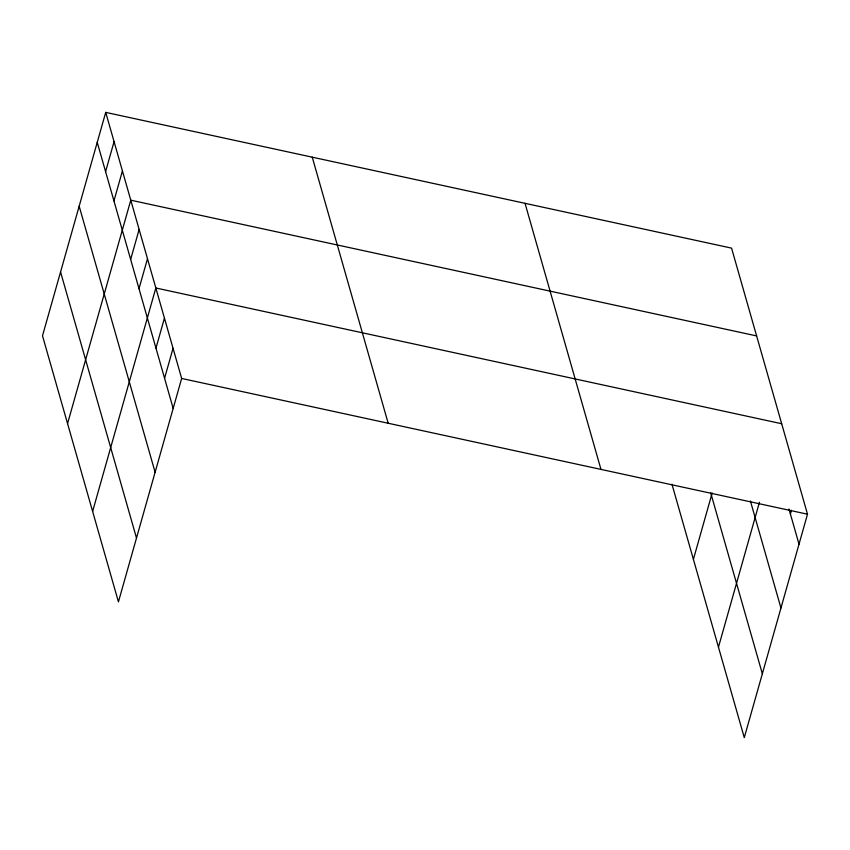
<?xml version="1.0" encoding="UTF-8"?>
<svg xmlns="http://www.w3.org/2000/svg" width="850" height="850" viewBox="0 0 850 850"><rect width="100%" height="100%" fill="white"/><g stroke="black" fill="none" stroke-linecap="round" stroke-linejoin="round"><path stroke-width="1.27" d="M105.719 112.381L42.5 335.803L118.437 601.874L181.656 378.452L105.719 112.381L731.563 248.126L807.5 514.197L744.281 737.619L671.978 484.277M105.591 171.636L114.07 141.653M113.942 200.908L122.432 170.914M67.554 423.608L130.783 200.186L756.628 335.931M130.645 259.441L139.134 229.458M138.996 288.713L147.486 258.719M92.618 511.413L155.837 287.991L781.681 423.736M155.964 348.128L164.443 318.144M164.571 378.282L173.049 348.298M693.398 559.353L712.183 492.989M718.463 647.158L759.464 502.233M790.404 514.027L791.467 510.276M181.656 378.452L807.5 514.197M788.97 509.001L799.011 544.181M750.412 501.011L780.948 608.016M710.738 492.968L762.344 673.784M525.034 203.331L600.971 469.402M312.248 157.176L388.184 423.247M97.24 142.375L173.177 408.436M79.177 206.21L155.114 472.271M60.562 271.968L136.499 538.039"/></g></svg>
